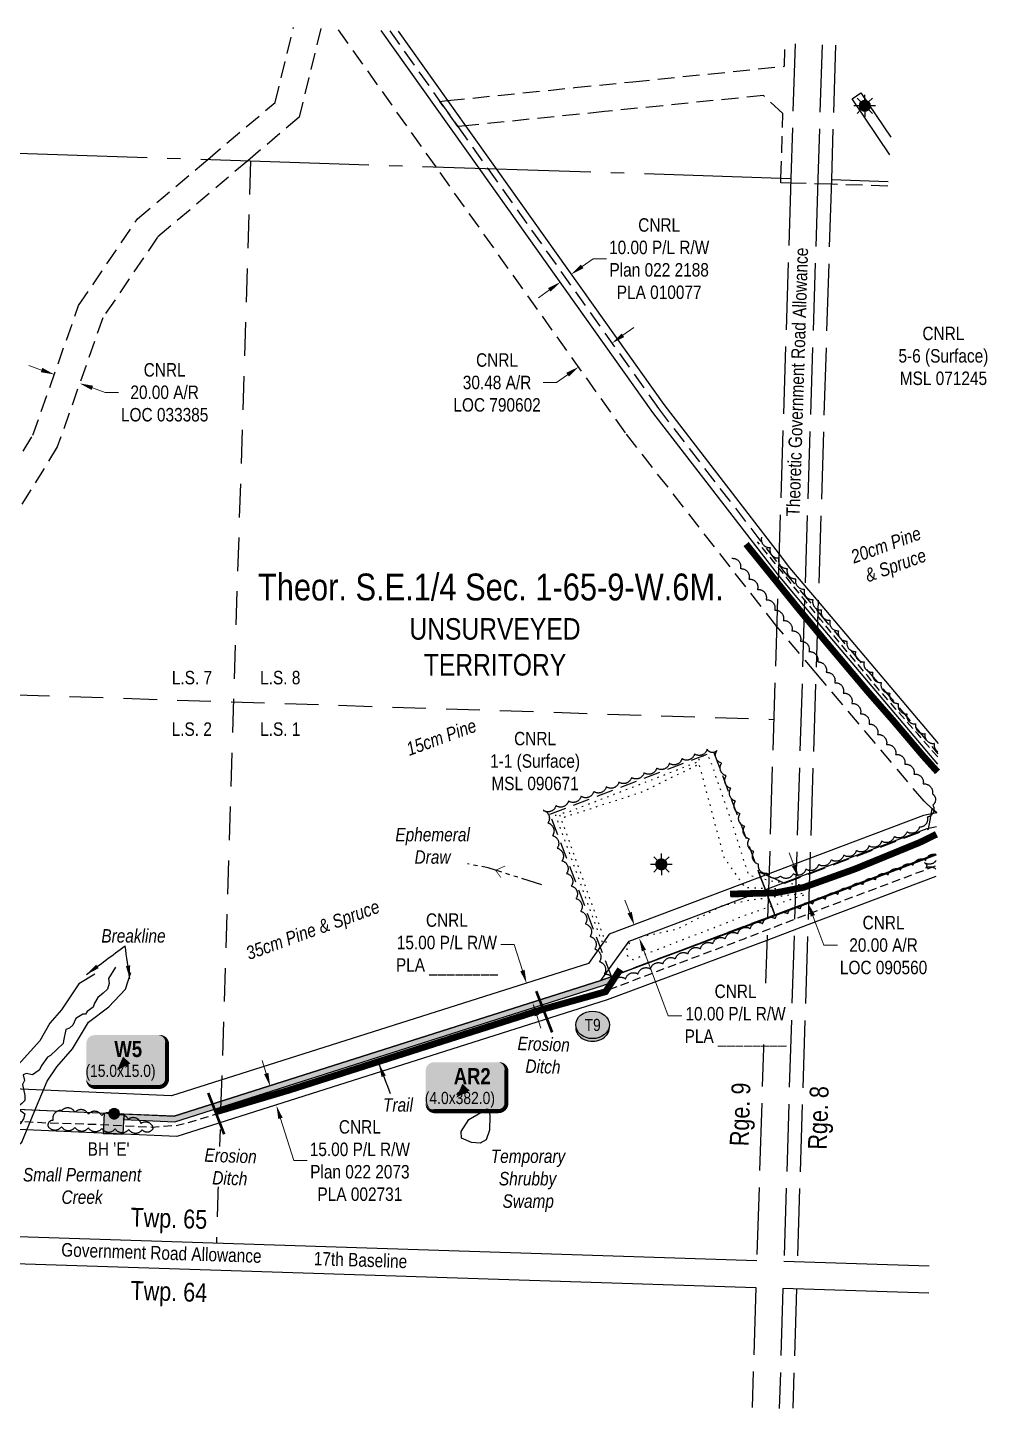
# Model space of a CAD drawing. Extents: x 354711 to 358951, y 6050403 to 6054140.
# Drawn here: x 356726 to 357439, y 6051191 to 6052217 of the extents above; entities that cross this region are included whole.
import ezdxf
from ezdxf.enums import TextEntityAlignment as Align

# ---------------------------------------------------------------- set-up
doc = ezdxf.new("R2010")
doc.units = 0
doc.header["$LTSCALE"] = 5
doc.header["$PDSIZE"] = 0.5
for name, pattern in [('0', [1, 1, 0]), ('foc-ACCESSROAD', [3.75, 2.5, -1.25]), ('foc-LSD', [8, 5, -3]), ('foc-QUARTERLINE', [33, 25, -3, 2, -3]), ('foc-TOPO', [1, 0.2, -0.8]), ('foc-TOPO-ephemeral', [6.25, 3.125, -0.625, 0.625, -0.625, 0.625, -0.625]), ('foc-UNSURVEYED', [12.5, 10, -2.5]), ('UG_PIPE', [1.875, 1.25, -0.625])]:
    doc.linetypes.add(name, pattern=pattern)
doc.layers.get('Defpoints').update_dxf_attribs({"color": 9})
for name, color, linetype, lineweight in [('AS-GENERAL', 48, 'Continuous', 18), ('C-AR-T', 13, 'Continuous', 9), ('C-RW-T', 13, 'Continuous', 9), ('C-WS-T', 13, 'Continuous', 9), ('T-TEXT', 48, 'Continuous', 18)]:
    doc.layers.add(name, color=color, linetype=linetype, lineweight=lineweight)
for name, color, linetype in [('AS-PIPE-UG', 44, 'UG_PIPE'), ('AS-ROADS', 254, 'Continuous'), ('AS-SYMBOL', 7, 'Continuous'), ('C-AR', 13, 'foc-ACCESSROAD'), ('C-RW', 13, 'Continuous'), ('C-SYMBOL', 7, 'Continuous'), ('C-WS', 13, 'foc-ACCESSROAD'), ('C-WS-S', 8, 'Continuous'), ('D-TXT', 6, 'Continuous'), ('L-MON', 1, 'Continuous'), ('L-ROAD-T', 7, 'Continuous'), ('L-SEC', 7, 'Continuous'), ('L-SECQ', 8, 'foc-QUARTERLINE'), ('L-SECTION-LSD', 7, 'foc-LSD'), ('L-UNS-T', 3, 'Continuous'), ('L-USEC', 7, 'foc-UNSURVEYED'), ('P-BUFFER-H 100m', 191, 'Continuous'), ('P-CROSSINGS', 250, 'Continuous'), ('P-TEMP-BLOCKS', 250, 'Continuous'), ('P-TEMP-BLUE', 146, 'Continuous'), ('T-BUSH', 110, '0'), ('T-BUSH-T', 110, 'Continuous'), ('T-CREEK', 160, 'Continuous'), ('T-DRAW', 143, 'foc-TOPO-ephemeral'), ('T-GENERAL', 48, 'foc-TOPO'), ('T-SLOPE', 48, 'Continuous'), ('T-WATER-T', 170, 'Continuous'), ('WETLAND', 143, 'Continuous'), ('WETLAND-T', 146, 'Continuous')]:
    doc.layers.add(name, color=color, linetype=linetype)
doc.layers.add('P-TEMP-BLUE-H', color=7, linetype='Continuous', true_color=0x99e6ff)
doc.styles.add('100L', font='ARIALN.TTF', dxfattribs={"height": 11})
doc.styles.add('175L', font='ARIALN.TTF', dxfattribs={"height": 20})
doc.styles.add('80', font='ARIALN.TTF', dxfattribs={"height": 10})
doc.styles.add('80CG', font='ARIALN.TTF', dxfattribs={"height": 10})
doc.styles.add('80L', font='ARIALN.TTF', dxfattribs={"height": 10})
doc.styles.add('80LS', font='ARIALNI.TTF', dxfattribs={"height": 10})
doc.styles.add('BOLD', font='ARIALNB.TTF')
doc.styles.add('Crossing', font='ARIALN.TTF', dxfattribs={"height": 10})
doc.styles.add('foc-LtypeFont', font='ARIALN.TTF', dxfattribs={"height": 7.35})
doc.linetypes.add('foc-TOPO-flowdirection-NOLINE', pattern='A,0,[">",foc-LtypeFont,S=0.3,R=0,X=0,Y=-0.945],-20,[">",foc-LtypeFont,S=0.3,R=0,X=0,Y=-0.945],0', length=20)
doc.dimstyles.new('Compass 5 000', dxfattribs={"dimscale": 5, "dimtxt": 9, "dimasz": 2, "dimexe": 0.2, "dimexo": 0.0625, "dimgap": 0.5, "dimtad": 0, "dimtih": 1, "dimtoh": 1, "dimzin": 0, "dimdsep": 46, "dimtxsty": '80CG', "dimcen": 0.1, "dimse1": 1, "dimse2": 1, "dimclrd": 256, "dimclrt": 256, "dimaunit": 1, "dimadec": 4, "dimazin": 0, "dimtfac": 0.06, "dimtofl": 0, "dimtmove": 0, "dimatfit": 1, "dimfxl": 0.2, "dimtolj": 1, "dimtzin": 0, "dimlwd": -1, "dimarcsym": 0})

# ---------------------------------------------------------------- blocks, each defined once
blk = doc.blocks.new('*D35')
at = {"layer": 'C-AR-T', "transparency": 16777216}
for p, q in [((356736, 6051962.8), (356726.6, 6051966.1)), ((356773.8, 6051949.5), (356783.2, 6051946.2)), ((356783.2, 6051946.2), (356793.2, 6051946.2))]:
    blk.add_line(p, q, dxfattribs=at)
for points in [[(356736.6, 6051964.4), (356735.5, 6051961.2), (356745.5, 6051959.5)], [(356774.3, 6051951.1), (356773.2, 6051948), (356764.3, 6051952.9)]]:
    blk.add_solid(points, dxfattribs=at)
at = {"layer": 'Defpoints', "color": 0, "transparency": 16777216}
for p in [(356746.2, 6051961.5), (356764.3, 6051952.9), (356765.1, 6051954.9)]:
    blk.add_point(p, dxfattribs=at)
at = {"layer": 'C-AR-T', "transparency": 16777216, "insert": (356827.5, 6051946.2), "char_height": 10, "attachment_point": 5, "style": '80CG'}
blk.add_mtext('\\A1;CNRL\\P20.00 A/R\\PLOC 033385', dxfattribs=at)
blk = doc.blocks.new('*D36')
at = {"layer": 'C-AR-T', "transparency": 16777216}
for p, q in [((357295.2, 6051594.8), (357291.7, 6051604.1)), ((357309.4, 6051557.3), (357317.6, 6051535.5)), ((357317.6, 6051535.5), (357327.6, 6051535.5))]:
    blk.add_line(p, q, dxfattribs=at)
for points in [[(357296.8, 6051595.3), (357293.7, 6051594.2), (357298.8, 6051585.4)], [(357310.9, 6051557.9), (357307.8, 6051556.7), (357305.8, 6051566.7)]]:
    blk.add_solid(points, dxfattribs=at)
at = {"layer": 'Defpoints', "color": 0, "transparency": 16777216}
for p in [(357351.8, 6051605.4), (357358.9, 6051586.7), (357305.8, 6051566.7)]:
    blk.add_point(p, dxfattribs=at)
at = {"layer": 'C-AR-T', "transparency": 16777216, "insert": (357361.9, 6051535.5), "char_height": 10, "attachment_point": 5, "style": '80CG'}
blk.add_mtext('\\A1;CNRL\\P20.00 A/R\\PLOC 090560', dxfattribs=at)
blk = doc.blocks.new('*D37')
at = {"layer": 'C-AR-T', "transparency": 16777216}
for p, q in [((357168.1, 6051988.6), (357176.3, 6051994.4)), ((357127, 6051959.3), (357118.9, 6051953.5)), ((357118.9, 6051953.5), (357108.9, 6051953.5))]:
    blk.add_line(p, q, dxfattribs=at)
for points in [[(357167.2, 6051990), (357169.1, 6051987.3), (357160, 6051982.8)], [(357126, 6051960.7), (357128, 6051958), (357135.1, 6051965.1)]]:
    blk.add_solid(points, dxfattribs=at)
at = {"layer": 'Defpoints', "color": 0, "transparency": 16777216}
for p in [(357159.4, 6051983.7), (357134.6, 6051966), (357135.1, 6051965.1)]:
    blk.add_point(p, dxfattribs=at)
at = {"layer": 'C-AR-T', "transparency": 16777216, "insert": (357074.6, 6051953.5), "char_height": 10, "attachment_point": 5, "style": '80CG'}
blk.add_mtext('\\A1;CNRL\\P30.48 A/R\\PLOC 790602', dxfattribs=at)
blk = doc.blocks.new('*D38')
at = {"layer": 'C-RW-T', "transparency": 16777216}
for p, q in [((356903, 6051440.1), (356900, 6051449.7)), ((356913.6, 6051406.8), (356923.5, 6051375.4)), ((356923.5, 6051375.4), (356933.5, 6051375.4))]:
    blk.add_line(p, q, dxfattribs=at)
for points in [[(356904.6, 6051440.6), (356901.4, 6051439.6), (356906, 6051430.6)], [(356915.2, 6051407.3), (356912, 6051406.3), (356910.6, 6051416.3)]]:
    blk.add_solid(points, dxfattribs=at)
at = {"layer": 'Defpoints', "color": 0, "transparency": 16777216}
for p in [(356986, 6051456), (356990.5, 6051441.7), (356910.6, 6051416.3)]:
    blk.add_point(p, dxfattribs=at)
at = {"layer": 'C-RW-T', "transparency": 16777216, "insert": (356972.6, 6051375.4), "char_height": 10, "attachment_point": 5, "style": '80CG'}
blk.add_mtext('\\A1;CNRL\\P15.00 P/L R/W\\PPlan 022 2073\\PPLA 002731', dxfattribs=at)
blk = doc.blocks.new('*D41')
at = {"layer": 'C-RW-T', "transparency": 16777216}
for p, q in [((357137.9, 6052039.7), (357146, 6052045.5)), ((357146, 6052045.5), (357156, 6052045.5)), ((357113.5, 6052022.3), (357105.3, 6052016.5))]:
    blk.add_line(p, q, dxfattribs=at)
for points in [[(357136.9, 6052041.1), (357138.9, 6052038.4), (357129.8, 6052033.9)], [(357112.5, 6052023.7), (357114.4, 6052021), (357121.6, 6052028.1)]]:
    blk.add_solid(points, dxfattribs=at)
at = {"layer": 'Defpoints', "color": 0, "transparency": 16777216}
for p in [(357129.8, 6052033.9), (357126.6, 6052021.2), (357134.7, 6052027)]:
    blk.add_point(p, dxfattribs=at)
at = {"layer": 'C-RW-T', "transparency": 16777216, "insert": (357195.1, 6052045.5), "char_height": 10, "attachment_point": 5, "style": '80CG'}
blk.add_mtext('\\A1;CNRL\\P10.00 P/L R/W\\PPlan 022 2188\\PPLA 010077', dxfattribs=at)
blk = doc.blocks.new('GAS')
h = blk.add_hatch(color=255)
h.dxf.hatch_style = 1
edge = h.paths.add_edge_path()
edge.add_arc((0, 0), 0.9, 0, 360)
for p, q in [((-0.81, 0), (-1.62, 0)), ((-0.57, 0.57), (-1.14, 1.14)), ((0, 0.81), (0, 1.62)), ((0.57, 0.57), (1.14, 1.14)), ((1.62, 0), (0.81, 0)), ((-0.57, -0.57), (-1.14, -1.14)), ((0, -0.81), (0, -1.62)), ((1.14, -1.14), (0.57, -0.57))]:
    blk.add_line(p, q)
blk.add_circle((0, 0), 0.8)
blk = doc.blocks.new('*D51')
at = {"layer": 'C-RW-T', "transparency": 16777216}
for p, q in [((357087.3, 6051536), (357077.3, 6051536)), ((357093.5, 6051516.7), (357087.3, 6051536)), ((357104.2, 6051483.2), (357107.2, 6051473.7))]:
    blk.add_line(p, q, dxfattribs=at)
for points in [[(357095.1, 6051517.2), (357091.9, 6051516.1), (357096.5, 6051507.1)], [(357105.8, 6051483.7), (357102.6, 6051482.7), (357101.1, 6051492.7)]]:
    blk.add_solid(points, dxfattribs=at)
at = {"layer": 'Defpoints', "color": 0, "transparency": 16777216}
for p in [(357096.5, 6051507.1), (356925, 6051452.5), (356929.6, 6051438.1)]:
    blk.add_point(p, dxfattribs=at)
at = {"layer": 'C-RW-T', "transparency": 16777216, "insert": (357037.3, 6051536), "char_height": 10, "attachment_point": 5, "style": '80CG'}
blk.add_mtext('\\A1;CNRL\\P15.00 P/L R/W\\PPLA ________', dxfattribs=at)
blk = doc.blocks.new('*D52')
at = {"layer": 'C-RW-T', "transparency": 16777216}
for p, q in [((357173.2, 6051559.6), (357169.6, 6051568.9)), ((357183.7, 6051531.5), (357201.9, 6051483.1)), ((357201.9, 6051483.1), (357211.9, 6051483.1))]:
    blk.add_line(p, q, dxfattribs=at)
for points in [[(357174.7, 6051560.2), (357171.6, 6051559), (357176.7, 6051550.2)], [(357185.3, 6051532.1), (357182.2, 6051530.9), (357180.2, 6051540.9)]]:
    blk.add_solid(points, dxfattribs=at)
at = {"layer": 'Defpoints', "color": 0, "transparency": 16777216}
for p in [(357218.5, 6051565.9), (357222, 6051556.6), (357176.7, 6051550.2)]:
    blk.add_point(p, dxfattribs=at)
at = {"layer": 'C-RW-T', "transparency": 16777216, "insert": (357251.9, 6051483.1), "char_height": 10, "attachment_point": 5, "style": '80CG', "bg_fill": 3, "box_fill_scale": 1.1, "bg_fill_color": 256, "bg_fill_true_color": 13158600, "bg_fill_transparency": 0}
blk.add_mtext('\\A1;CNRL\\P10.00 P/L R/W\\PPLA ________', dxfattribs=at)
blk = doc.blocks.new('XING3')
h = blk.add_hatch(color=250)
h.dxf.hatch_style = 1
edge = h.paths.add_edge_path()
edge.add_ellipse((0, -2), major_axis=(-12.5, 0), ratio=0.816297, start_angle=0, end_angle=180)
edge.add_line((12.5, -2), (12.5, 0))
edge.add_ellipse((0, 0), major_axis=(-12.5, 0), ratio=0.816297, start_angle=0, end_angle=180, ccw=False)
edge.add_line((-12.5, 0), (-12.5, -2))
at = {"layer": 'P-BUFFER-H 100m'}
h = blk.add_hatch(color=256, dxfattribs=at)
h.dxf.hatch_style = 1
edge = h.paths.add_edge_path()
edge.add_ellipse((0, 0), major_axis=(-12.5, 0), ratio=0.816297, start_angle=0, end_angle=360)
at = {"color": 250}
blk.add_ellipse((0, 0), major_axis=(-12.5, 0), ratio=0.816297, dxfattribs=at)
blk.add_ellipse((0, -2), major_axis=(-12.5, 0), ratio=0.816297, start_param=0, end_param=3.141593, dxfattribs=at)
at = {"color": 250, "style": 'Crossing'}
blk.add_attdef('CROSSING', text='', height=9, dxfattribs=at).set_placement((0.1, 0), align=Align.MIDDLE_CENTER)
at = {"color": 250, "style": 'Crossing', "flags": 1}
for tag, p in [('OWNER', (0.1, -12.5)), ('DESCRIPTION', (0.1, -25.8)), ('LOCATION', (0.1, -39.3)), ('DWG_REF', (0.1, -52.8))]:
    blk.add_attdef(tag, text='', height=9, dxfattribs=at).set_placement(p, align=Align.MIDDLE_CENTER)
blk = doc.blocks.new('*X58')
at = {"color": 0}
for p, q in [((102.1, -2061.6), (108.8, -2061.6)), ((102.2, -2061.7), (108.8, -2061.7)), ((102.3, -2061.4), (108.6, -2061.4)), ((102.3, -2061.9), (108.6, -2061.9)), ((102.5, -2061.2), (108.5, -2061.2)), ((102.5, -2062), (108.4, -2062)), ((102.6, -2062.2), (108.3, -2062.2)), ((102.7, -2061.1), (108.2, -2061.1)), ((102.8, -2062.3), (108.1, -2062.3)), ((102.9, -2060.9), (108, -2060.9)), ((103, -2062.5), (108, -2062.5)), ((103.1, -2062.7), (107.8, -2062.7)), ((103.2, -2060.8), (107.7, -2060.8)), ((103.3, -2062.8), (107.7, -2062.8)), ((103.4, -2063), (107.5, -2063)), ((103.5, -2060.6), (107.4, -2060.6)), ((103.6, -2063.1), (107.3, -2063.1)), ((103.7, -2063.3), (107.2, -2063.3)), ((103.9, -2060.5), (107, -2060.5)), ((103.9, -2063.4), (107, -2063.4)), ((104.1, -2063.6), (106.9, -2063.6)), ((104.2, -2063.7), (106.7, -2063.7)), ((104.4, -2063.9), (106.6, -2063.9)), ((104.5, -2060.3), (106.5, -2060.3)), ((104.5, -2064.1), (106.4, -2064.1)), ((104.7, -2064.2), (106.3, -2064.2)), ((104.8, -2064.4), (106.1, -2064.4)), ((105, -2064.5), (105.9, -2064.5)), ((105.1, -2064.7), (105.8, -2064.7)), ((105.3, -2064.8), (105.6, -2064.8)), ((105.3, -2065.2), (105.6, -2065.2)), ((102.1, -2068.4), (108.8, -2068.4)), ((102.2, -2068.3), (108.7, -2068.3)), ((102.3, -2068.1), (108.6, -2068.1)), ((102.3, -2068.6), (108.7, -2068.6)), ((102.5, -2068), (108.4, -2068)), ((102.5, -2068.7), (108.5, -2068.7)), ((102.7, -2067.8), (108.3, -2067.8)), ((102.7, -2068.9), (108.3, -2068.9)), ((102.8, -2067.7), (108.1, -2067.7)), ((102.9, -2069.1), (108, -2069.1)), ((103, -2067.5), (108, -2067.5)), ((103.1, -2067.3), (107.8, -2067.3)), ((103.2, -2069.2), (107.8, -2069.2)), ((103.3, -2067.2), (107.6, -2067.2)), ((103.4, -2067), (107.5, -2067)), ((103.5, -2069.4), (107.4, -2069.4)), ((103.6, -2066.9), (107.3, -2066.9)), ((103.8, -2066.7), (107.2, -2066.7)), ((103.9, -2066.6), (107, -2066.6)), ((103.9, -2069.5), (107.1, -2069.5)), ((104.1, -2066.4), (106.9, -2066.4)), ((104.2, -2066.2), (106.7, -2066.2)), ((104.4, -2066.1), (106.6, -2066.1)), ((104.4, -2069.7), (106.5, -2069.7)), ((104.5, -2065.9), (106.4, -2065.9)), ((104.7, -2065.8), (106.2, -2065.8)), ((104.8, -2065.6), (106.1, -2065.6)), ((105, -2065.5), (105.9, -2065.5)), ((105.2, -2065.3), (105.8, -2065.3))]:
    blk.add_line(p, q, dxfattribs=at)
blk = doc.blocks.new('Pile')
h = blk.add_hatch(color=255)
h.dxf.hatch_style = 1
edge = h.paths.add_edge_path()
edge.add_arc((0, 0), 0.868, 0, 360)
at = {"color": 224}
for p, q in [((0.54, -0.54), (-0.54, 0.54)), ((-0.54, -0.54), (0.54, 0.54))]:
    blk.add_line(p, q, dxfattribs=at)
blk.add_circle((0, 0), 0.768, dxfattribs=at)
at = {"color": 224, "xscale": 0.16, "yscale": 0.16, "zscale": 0.16}
blk.add_blockref('*X58', (-16.87, 330.4), dxfattribs=at)
blk = doc.blocks.new('*U54')
at = {"true_color": 0x99e6ff}
h = blk.add_hatch(color=141, dxfattribs=at)
edge = h.paths.add_edge_path()
edge.add_line((-24, -20), (24, -20))
edge.add_arc((24, -14), 6, 270, 360)
edge.add_line((30, -14), (30, 12.5))
edge.add_arc((24, 12.5), 6, 0, 90)
edge.add_line((24, 18.5), (-24, 18.5))
edge.add_arc((-24, 12.5), 6, 90, 180)
edge.add_line((-30, 12.5), (-30, -14))
edge.add_arc((-24, -14), 6, 180, 270)
at = {"color": 250, "flags": 128}
blk.add_lwpolyline([(-24, -20, 3, 3, 0), (24, -20, 3, 3, 0.414214), (30, -14, 3, 3, 0), (30, 12.5, 3, 0, 0.414214), (24, 18.5, 0, 0, 0), (-24, 18.5, 0, 0, 0.414214), (-30, 12.5, 0, 0, 0), (-30, -14, 0, 3, 0.414214)], format="xyseb", close=True, dxfattribs=at)
at = {"flags": 128}
blk.add_lwpolyline([(-7.2, -7.7, 0, 7.5, 0), (0, 0, 0, 0, 0)], format="xyseb", dxfattribs=at)
at = {"color": 250}
for tag, p, height, style in [('TEMP_AREA_W1_001', (-9.2, 2.2), 12, 'BOLD'), ('ENTER_TEXT_001', (-30.7, -12.5), 9, '80')]:
    blk.add_attdef(tag, p, '', height=height, dxfattribs=dict(at, style=style))
blk = doc.blocks.new('*U56')
at = {"true_color": 0x99e6ff}
h = blk.add_hatch(color=141, dxfattribs=at)
edge = h.paths.add_edge_path()
edge.add_line((-24, -17.8), (24, -17.8))
edge.add_arc((24, -11.8), 6, 270, 360)
edge.add_line((30, -11.8), (30, 12.5))
edge.add_arc((24, 12.5), 6, 0, 90)
edge.add_line((24, 18.5), (-24, 18.5))
edge.add_arc((-24, 12.5), 6, 90, 180)
edge.add_line((-30, 12.5), (-30, -11.8))
edge.add_arc((-24, -11.8), 6, 180, 270)
at = {"color": 250, "flags": 128}
blk.add_lwpolyline([(-24, -17.8, 3, 3, 0), (24, -17.8, 3, 3, 0.414214), (30, -11.8, 3, 3, 0), (30, 12.5, 3, 0, 0.414214), (24, 18.5, 0, 0, 0), (-24, 18.5, 0, 0, 0.414214), (-30, 12.5, 0, 0, 0), (-30, -11.8, 0, 3, 0.414214)], format="xyseb", close=True, dxfattribs=at)
at = {"flags": 128}
blk.add_lwpolyline([(-7.2, -7.7, 0, 7.5, 0), (0, 0, 0, 0, 0)], format="xyseb", dxfattribs=at)
at = {"color": 250}
for tag, p, height, style in [('TEMP_AREA_W1_001', (-9.2, 2.2), 12, 'BOLD'), ('ENTER_TEXT_001', (-30.7, -12.5), 9, '80')]:
    blk.add_attdef(tag, p, '', height=height, dxfattribs=dict(at, style=style))

msp = doc.modelspace()

# ---------------------------------------------------------------- hatches: boundary and pattern name
at = {"layer": 'P-TEMP-BLUE-H'}
h = msp.add_hatch(color=256, dxfattribs=at)
h.dxf.hatch_style = 1
h.paths.add_polyline_path([(357162.041, 6051513.035), (357151.838, 6051509.18), (356834.48, 6051408.329), (356797.446, 6051409.975), (356797.268, 6051405.98), (356835.013, 6051404.303), (357153.151, 6051505.402), (357163.455, 6051509.295)])
h = msp.add_hatch(color=256, dxfattribs=at)
h.dxf.hatch_style = 1
h.paths.add_polyline_path([(356797.446, 6051409.975), (356782.465, 6051410.641), (356781.8, 6051395.661), (356796.78, 6051394.995)])

# ---------------------------------------------------------------- linework, layer by layer
at = {"layer": 'AS-GENERAL', "const_width": 1.999, "flags": 128}
for points in [[(357103.724, 6051501.321), (357115.551, 6051470.687)], [(356859.906, 6051425.648), (356871.733, 6051395.014)]]:
    msp.add_lwpolyline(points, dxfattribs=at)
at = {"layer": 'AS-PIPE-UG', "flags": 128}
for points in [[(357402.241, 6051675.382), (357398.248, 6051679.739), (357387.288, 6051692.436), (357371.118, 6051710.827), (357359.211, 6051724.452), (357349.867, 6051735.789), (357337.565, 6051750.447), (357323.765, 6051766.87), (357314.924, 6051777.556), (357304.482, 6051790.471), (357294.23, 6051802.948), (357286.131, 6051813.273), (357280.109, 6051820.591), (357268.184, 6051835.139)], [(356498.835, 6051414.679), (356504.301, 6051414.344), (356513.503, 6051413.931), (356526.287, 6051413.447), (356552.765, 6051412.378), (356559.981, 6051411.776), (356585.547, 6051410.517), (356618.286, 6051409.261), (356656.584, 6051408), (356699.307, 6051405.755), (356736.242, 6051403.678), (356775.958, 6051402.408), (356818.328, 6051400.376), (356837.116, 6051401.686), (356845.061, 6051403.628), (356857.442, 6051407.401), (356882.018, 6051415.729), (356911.986, 6051424.969), (356946.822, 6051435.977), (356979.337, 6051446.023), (357026.211, 6051461.459), (357065.423, 6051473.673), (357119.59, 6051490.068), (357156.369, 6051501.897), (357188.179, 6051514.02), (357226.814, 6051528.527), (357258.192, 6051540.265), (357318.989, 6051563.769), (357367.695, 6051581.993), (357400.87, 6051594.518)]]:
    msp.add_lwpolyline(points, dxfattribs=at)
at = {"layer": 'AS-ROADS', "const_width": 4.998, "flags": 128}
for points in [[(357259.713, 6051833.46), (357298.901, 6051785.08), (357318.987, 6051760.859), (357350.233, 6051723.818), (357369.283, 6051702.105), (357391.49, 6051675.919), (357402.051, 6051664.207)], [(357247.847, 6051573.465), (357281.291, 6051574.312), (357302.545, 6051578.428), (357340.707, 6051592.097), (357388.837, 6051611.821), (357401.266, 6051617.89)], [(356865.338, 6051411.523), (356919.834, 6051427.715), (357108.852, 6051487.936), (357155.271, 6051500.889), (357166.19, 6051517.551)]]:
    msp.add_lwpolyline(points, dxfattribs=at)
at = {"layer": 'C-AR'}
for points in [[(356943.696, 6052216.539), (356927.478, 6052150.546), (356889.328, 6052118.264), (356822.287, 6052061.553), (356781.512, 6052001.612), (356747.715, 6051905.645), (356718.336, 6051858.186), (356642.215, 6051782.246), (356601.151, 6051726.401), (356551.975, 6051697.803), (356474.937, 6051662.993), (356475.642, 6051685.252), (356542.809, 6051715.603), (356587.505, 6051741.596), (356627.011, 6051795.321), (356702.563, 6051870.694), (356729.574, 6051914.328), (356763.516, 6052010.708), (356807.29, 6052075.055), (356859.516, 6052119.232), (356909.61, 6052161.62), (356923.269, 6052217.202)], [(357401.534, 6051633.698), (357398.087, 6051636.877), (357392.093, 6051642.441), (357311.602, 6051737.798), (357282.506, 6051772.268), (357170.037, 6051916.177), (357029.233, 6052113.726), (356956.249, 6052216.132)], [(356994.787, 6052214.881), (357032.135, 6052162.42), (357045.481, 6052143.675), (357067.685, 6052112.48), (357194.529, 6051934.318), (357283.952, 6051818.21), (357287.597, 6051813.479), (357313.035, 6051783.342), (357402.279, 6051677.615)], [(357401.007, 6051602.585), (357306.22, 6051566.808), (357281.386, 6051557.433), (357276.179, 6051571.212), (357274.411, 6051575.891), (357270.29, 6051586.799), (357269.055, 6051590.066), (357276.667, 6051586.715), (357281.364, 6051584.724), (357288.388, 6051581.556), (357306.903, 6051588.52), (357395.346, 6051621.79), (357396.534, 6051628.314), (357398.087, 6051636.876), (357401.534, 6051633.709)]]:
    msp.add_lwpolyline(points, dxfattribs=at)
at = {"layer": 'C-RW'}
for points in [[(357402.15, 6051670.014), (357312.798, 6051775.819), (357283.705, 6051810.341), (357190.511, 6051931.342), (357061.404, 6052112.683), (356988.504, 6052215.085)], [(357001.065, 6052214.678), (357037.855, 6052163.002), (357051.201, 6052144.257), (357073.965, 6052112.276), (357198.546, 6051937.293), (357284.2, 6051826.081), (357292.073, 6051815.861), (357313.268, 6051790.758), (357402.407, 6051685.204)], [(357366.558, 6052122.652), (357338.458, 6052164.368), (357345.092, 6052168.836), (357367.397, 6052135.724)], [(357400.733, 6051586.455), (357305.709, 6051550.587), (357275.167, 6051539.058), (357156.379, 6051494.889), (356836.479, 6051393.23), (356522.418, 6051407.225), (356503.752, 6051408.071), (356466.921, 6051409.743), (356465.002, 6051409.829), (356304.813, 6051332.691), (356271.463, 6051333.771), (356460.824, 6051424.937), (356467.395, 6051424.716), (356493.497, 6051423.554), (356508.522, 6051422.872), (356512.197, 6051422.705), (356834.48, 6051408.329), (357151.826, 6051509.176), (357159.233, 6051511.974), (357275.677, 6051555.279), (357281.386, 6051557.433), (357306.22, 6051566.808), (357401.007, 6051602.585)]]:
    msp.add_lwpolyline(points, dxfattribs=at)
at = {"layer": 'C-RW', "flags": 128}
msp.add_lwpolyline([(357401.537, 6051633.88), (357391.633, 6051631.84), (357158.053, 6051543.587), (357142.552, 6051521.963), (356832.481, 6051423.428), (356457.719, 6051440.084), (356239.073, 6051334.82), (356271.463, 6051333.771), (356460.824, 6051424.937), (356834.48, 6051408.329), (357151.838, 6051509.18), (357172.85, 6051538.492), (357394.425, 6051622.209), (357401.364, 6051623.638)], dxfattribs=at)
at = {"layer": 'C-WS'}
msp.add_lwpolyline([(357365.074, 6052099.517), (357323.027, 6052100.803), (357292.876, 6052101.725), (357285.552, 6052101.948), (357285.657, 6052105.419), (357287.109, 6052153.318), (357272.64, 6052166.793), (357197.742, 6052159.17), (357154.422, 6052154.762), (357051.201, 6052144.257), (357048.358, 6052143.968), (357045.481, 6052143.675), (357032.135, 6052162.42), (357035.458, 6052162.758), (357037.855, 6052163.002), (357132.114, 6052172.595), (357175.434, 6052177.004), (357288.175, 6052188.477), (357288.686, 6052205.344)], dxfattribs=at)
msp.add_lwpolyline([(357275.473, 6051555.893), (357159.662, 6051512.136), (357113.917, 6051632.903), (357235.464, 6051679.133), (357269.055, 6051590.066), (357270.29, 6051586.799), (357274.411, 6051575.891), (357276.179, 6051571.212), (357281.156, 6051558.04), (357275.473, 6051555.893)], close=True, dxfattribs=at)
at = {"layer": 'Defpoints'}
for p in [(357347.924, 6052159.099), (357197.497, 6051594.809)]:
    msp.add_point(p, dxfattribs=at)
at = {"layer": 'L-SEC'}
msp.add_line((355640.603, 6051354.199), (357267.683, 6051301.244), dxfattribs=at)
at = {"layer": 'L-SEC', "flags": 128}
for points in [[(356463.676, 6051307.213), (357267.05, 6051281.144)], [(357287.784, 6051300.632), (357395.831, 6051297.343)], [(357287.151, 6051280.532), (357395.49, 6051277.234)]]:
    msp.add_lwpolyline(points, dxfattribs=at)
at = {"layer": 'L-SECQ', "flags": 128}
for points in [[(356524.533, 6052130.12), (357292.984, 6052105.183)], [(357323.136, 6052104.265), (357365.296, 6052102.981)]]:
    msp.add_lwpolyline(points, dxfattribs=at)
at = {"layer": 'L-SECTION-LSD'}
for p, q in [((356891.371, 6052118.216), (356865.998, 6051314.279)), ((356477.036, 6051729.281), (357280.334, 6051703.214))]:
    msp.add_line(p, q, dxfattribs=at)
at = {"layer": 'L-USEC', "flags": 128}
for points in [[(357296.13, 6052205.102), (357292.984, 6052105.183)], [(357316.23, 6052204.47), (357313.085, 6052104.55)], [(357326.281, 6052204.184), (357323.136, 6052104.265)], [(357292.984, 6052105.183), (357267.683, 6051301.244)], [(357313.085, 6052104.55), (357287.783, 6051300.612)], [(357323.136, 6052104.265), (357297.834, 6051300.326)], [(357267.05, 6051281.144), (357264.245, 6051191.957)], [(357287.15, 6051280.512), (357284.345, 6051191.325)], [(357297.201, 6051280.226), (357294.407, 6051191.382)]]:
    msp.add_lwpolyline(points, dxfattribs=at)
at = {"layer": 'P-TEMP-BLUE', "flags": 128}
for points in [[(357162.041, 6051513.035), (357151.838, 6051509.18), (356834.48, 6051408.329), (356797.446, 6051409.975), (356797.268, 6051405.98), (356835.013, 6051404.303), (357153.151, 6051505.402), (357163.455, 6051509.295)], [(356797.446, 6051409.975), (356782.465, 6051410.641), (356781.8, 6051395.661), (356796.78, 6051394.995)]]:
    msp.add_lwpolyline(points, close=True, dxfattribs=at)
at = {"layer": 'T-BUSH', "flags": 128}
for points in [[(357271.24, 6051838.594, 0.52056705), (357277.594, 6051830.877, 0.52056705), (357283.948, 6051823.159, 0.52056705), (357290.302, 6051815.441, 0.52056705), (357296.656, 6051807.724, 0.52056705), (357303.01, 6051800.006, 0.52056705), (357309.364, 6051792.288, 0.52056705), (357315.718, 6051784.571, 0.52056705), (357322.072, 6051776.853, 0.52056705), (357328.426, 6051769.135, 0.52056705), (357334.78, 6051761.418, 0.52056705), (357341.134, 6051753.7, 0.52056705), (357347.488, 6051745.983, 0.52056705), (357353.842, 6051738.265, 0.52056705), (357360.196, 6051730.547, 0.52056705), (357366.55, 6051722.83, 0.52056705), (357372.904, 6051715.112, 0.52056705), (357379.258, 6051707.394, 0.52056705), (357385.798, 6051699.842, 0.52056705), (357392.732, 6051692.641, 0.52056705), (357399.666, 6051685.44, 0.30473103), (357402.305, 6051679.167, 0.30473103)], [(357249.111, 6051822.902, -0.52056705), (357255.485, 6051815.201, -0.52056705), (357261.86, 6051807.5, -0.52056705), (357268.234, 6051799.799, -0.52056705), (357274.608, 6051792.098, -0.52056705), (357280.983, 6051784.398, -0.52056705), (357287.357, 6051776.697, -0.52056705), (357293.732, 6051768.996, -0.52056705), (357300.106, 6051761.295, -0.52056705), (357306.48, 6051753.594, -0.52056705), (357312.855, 6051745.894, -0.52056705), (357319.229, 6051738.193, -0.52056705), (357325.604, 6051730.492, -0.52056705), (357331.978, 6051722.791, -0.52056705), (357338.353, 6051715.09, -0.52056705), (357344.727, 6051707.39, -0.52056705), (357351.101, 6051699.689, -0.52056705), (357357.476, 6051691.988, -0.52056705), (357364.062, 6051684.473, -0.52056705), (357370.886, 6051677.168, -0.52056705), (357377.71, 6051669.863, -0.52056705), (357384.534, 6051662.557, -0.52056705), (357391.358, 6051655.252, -0.52056705), (357398.182, 6051647.947, -0.52056705), (357398.559, 6051639.609, -0.52056705), (357394.356, 6051630.539, -0.52056705), (357388.582, 6051623.17, -0.52056705), (357379.205, 6051619.703, -0.52056705), (357369.829, 6051616.236, -0.52056705), (357360.453, 6051612.769, -0.52056705), (357351.077, 6051609.302, -0.52056705), (357341.7, 6051605.835, -0.52056705), (357332.324, 6051602.368, -0.52056705), (357322.948, 6051598.901, -0.52056705), (357313.571, 6051595.434, -0.52056705), (357304.195, 6051591.967, -0.52056705), (357294.819, 6051588.5, -0.52056705), (357285.216, 6051586.82, -0.52056705), (357275.479, 6051588.707, -0.52056705), (357268.972, 6051595.596, -0.52056705), (357265.541, 6051604.986, -0.52056705), (357262.11, 6051614.375, -0.52056705), (357258.68, 6051623.765, -0.52056705), (357255.249, 6051633.155, -0.52056705), (357251.818, 6051642.544, -0.52056705), (357248.388, 6051651.934, -0.52056705), (357244.957, 6051661.323, -0.52056705), (357241.526, 6051670.713, -0.52056705), (357238.096, 6051680.103, -0.52056705), (357230.756, 6051681.01, -0.52056705), (357221.388, 6051677.519, -0.52056705), (357212.021, 6051674.028, -0.52056705), (357202.653, 6051670.537, -0.52056705), (357193.286, 6051667.046, -0.52056705), (357183.919, 6051663.555, -0.52056705), (357174.551, 6051660.064, -0.52056705), (357165.184, 6051656.573, -0.52056705), (357155.816, 6051653.082, -0.52056705), (357146.449, 6051649.591, -0.52056705), (357137.082, 6051646.1, -0.52056705), (357127.714, 6051642.609, -0.52056705), (357118.347, 6051639.118, -0.52056705), (357108.979, 6051635.627, -0.52056705), (357112.378, 6051626.297, -0.52056705), (357115.863, 6051616.928, -0.52056705), (357119.349, 6051607.558, -0.52056705), (357122.834, 6051598.189, -0.52056705), (357126.319, 6051588.819, -0.52056705), (357129.804, 6051579.449, -0.52056705), (357133.29, 6051570.08, -0.52056705), (357136.775, 6051560.71, -0.52056705), (357140.26, 6051551.341, -0.52056705), (357143.746, 6051541.971, -0.52056705), (357147.231, 6051532.602, -0.52056705), (357150.716, 6051523.232, -0.52056705), (357154.201, 6051513.863, -0.52056705), (357160.796, 6051507.826, -0.52056705), (357170.126, 6051510.32, -0.52056705), (357179.396, 6051514.063, -0.52056705), (357188.665, 6051517.806, -0.52056705), (357197.935, 6051521.549, -0.52056705), (357207.205, 6051525.292, -0.52056705), (357216.474, 6051529.035, -0.52056705), (357225.744, 6051532.778, -0.52056705), (357235.013, 6051536.521, -0.52056705), (357244.283, 6051540.264, -0.52056705), (357253.553, 6051544.006, -0.52056705), (357262.822, 6051547.749, -0.52056705), (357272.092, 6051551.492, -0.52056705), (357281.362, 6051555.235, -0.52056705), (357290.667, 6051558.887, -0.52056705), (357299.992, 6051562.489, -0.52056705), (357309.318, 6051566.091, -0.52056705), (357318.643, 6051569.694, -0.52056705), (357327.968, 6051573.296, -0.52056705), (357337.293, 6051576.898, -0.52056705), (357346.618, 6051580.5, -0.52056705), (357355.944, 6051584.103, -0.52056705), (357365.269, 6051587.705, -0.52056705), (357374.594, 6051591.307, -0.52056705), (357383.919, 6051594.909, -0.52056705), (357393.244, 6051598.512, -0.43327419), (357401.011, 6051602.865, -0.43327419)], [(357400.935, 6051598.381, -0.41933202), (357392.393, 6051596.708, -0.52056705), (357393.421, 6051592.85, -0.34135218), (357400.826, 6051591.932)]]:
    msp.add_lwpolyline(points, format="xyb", dxfattribs=at)
msp.add_lwpolyline([(356740.832, 6051400.925, 0.52056705), (356750.822, 6051400.541, 0.52056705), (356760.811, 6051400.157, 0.52056705), (356770.801, 6051399.773, 0.52056705), (356780.79, 6051399.388, 0.52056705), (356790.779, 6051399.004, 0.52056705), (356800.769, 6051398.62, 0.52056705), (356810.758, 6051398.236, 0.52056705), (356819.083, 6051399.615, 0.52056705), (356809.973, 6051403, 0.52056705), (356800.471, 6051406.107, 0.52056705), (356790.637, 6051407.698, 0.52056705), (356780.707, 6051408.854, 0.52056705), (356770.777, 6051410.01, 0.52056705), (356760.864, 6051411.299, 0.52056705), (356750.952, 6051412.598, 0.52056705), (356744.428, 6051405.247, 0.52056705)], format="xyb", close=True, dxfattribs=at)
at = {"layer": 'T-CREEK', "linetype": 'foc-TOPO-flowdirection-NOLINE', "flags": 128}
msp.add_lwpolyline([(356790.945, 6051519.163), (356785.822, 6051510.63), (356786.298, 6051507.096), (356784.989, 6051502.829), (356781.893, 6051499.747), (356777.895, 6051496.587), (356775.381, 6051492.333), (356774.431, 6051489.492), (356769.894, 6051486.172), (356768.605, 6051484.173), (356766.568, 6051484.231), (356761.437, 6051480.886), (356759.344, 6051476.137), (356756.868, 6051473.917), (356754.118, 6051472.748), (356752.223, 6051464.481), (356752.081, 6051462.471), (356742.666, 6051453.452), (356740.453, 6051452.195), (356736.248, 6051446.449), (356734.296, 6051442.616), (356729.216, 6051439.166), (356724.658, 6051440.164), (356722.413, 6051439.051), (356723.243, 6051434.853), (356721.932, 6051431.968), (356723.589, 6051423.701), (356723.454, 6051420.163), (356721.321, 6051417.927), (356718.368, 6051415.335), (356718.358, 6051414.339), (356718.644, 6051413.967), (356723.58, 6051410.048), (356722.475, 6051406.476), (356720.254, 6051402.972), (356716.131, 6051399.999), (356713.477, 6051397.399), (356714.66, 6051395.205), (356713.563, 6051393.717), (356708.38, 6051389.461), (356705.965, 6051389.331), (356704.159, 6051387.875), (356701.094, 6051386.702), (356699.509, 6051383.634), (356695.79, 6051377.135), (356692.83, 6051379.907), (356668.733, 6051372.327), (356648.534, 6051355.42), (356640.415, 6051346.438), (356634.828, 6051342.484), (356632.533, 6051340.407), (356622.58, 6051344.982), (356601.497, 6051339.722), (356598.169, 6051340.04), (356575.964, 6051335.664), (356573.201, 6051336.618)], dxfattribs=at)
at = {"layer": 'T-CREEK', "flags": 128}
msp.add_lwpolyline([(356790.945, 6051519.163), (356785.822, 6051510.63), (356786.298, 6051507.096), (356784.989, 6051502.829), (356781.893, 6051499.747), (356777.895, 6051496.587), (356775.381, 6051492.333), (356774.431, 6051489.492), (356769.894, 6051486.172), (356768.605, 6051484.173), (356766.568, 6051484.231), (356761.437, 6051480.886), (356759.344, 6051476.137), (356756.868, 6051473.917), (356754.118, 6051472.748), (356752.223, 6051464.481), (356752.081, 6051462.471), (356742.666, 6051453.452), (356740.453, 6051452.195), (356736.248, 6051446.449), (356734.296, 6051442.616), (356729.216, 6051439.166), (356724.658, 6051440.164)], dxfattribs=at)
at = {"layer": 'T-DRAW', "flags": 128}
msp.add_lwpolyline([(357107.973, 6051580.198), (357067.916, 6051592.95), (357052.619, 6051595.822)], dxfattribs=at)
at = {"layer": 'T-DRAW', "linetype": 'Continuous', "const_width": 0.5, "flags": 128}
msp.add_lwpolyline([(357080.652, 6051594.308), (357073.472, 6051591.181), (357077.525, 6051585.646)], dxfattribs=at)
at = {"layer": 'T-GENERAL', "flags": 128}
for points in [[(357222.581, 6051671.116), (357191.97, 6051659.17), (357125.89, 6051633.661), (357122.914, 6051633.639), (357124.622, 6051630.694), (357182.273, 6051649.304), (357223.816, 6051669.615)], [(357302.305, 6051572.571), (357257.298, 6051556.953), (357238.848, 6051549.439), (357214.036, 6051539.976), (357186.076, 6051529.09), (357175.755, 6051524.523), (357172.496, 6051526.585), (357171.899, 6051527.361), (357171.063, 6051529.091), (357171.362, 6051533.864), (357173.75, 6051538.279), (357175.54, 6051539.472), (357180.251, 6051541.406), (357208.476, 6051547.501), (357242.764, 6051565.253), (357262.417, 6051569.041), (357301.81, 6051574.165)]]:
    msp.add_lwpolyline(points, close=True, dxfattribs=at)
for points in [[(357299.334, 6051580.233), (357278.282, 6051583.008), (357261.97, 6051587.219), (357258.276, 6051597.664), (357251.344, 6051620.137), (357232.801, 6051674.114), (357231.15, 6051675.234), (357229.521, 6051676.013), (357228.6, 6051676.107), (357224.447, 6051675.174), (357224.807, 6051669.478), (357243.089, 6051600.947), (357258.748, 6051578.342), (357289.218, 6051577.198), (357298.988, 6051579.857)], [(357153.022, 6051537.707), (357151.169, 6051541.752), (357118.204, 6051632.009), (357120.586, 6051633.778), (357153.505, 6051542.122), (357155.87, 6051537.306), (357155.235, 6051537.071), (357154.46, 6051536.907), (357153.521, 6051537.024), (357152.933, 6051537.471), (357153.022, 6051537.707)]]:
    msp.add_lwpolyline(points, dxfattribs=at)
at = {"layer": 'T-SLOPE', "flags": 128}
for points in [[(356577.74, 6051328.413), (356615.526, 6051334.881), (356654.29, 6051350.601), (356674.421, 6051363.099), (356703.446, 6051374.832), (356721.287, 6051389.171), (356732.337, 6051415.701), (356740.259, 6051434.455), (356747.468, 6051445.119), (356759.06, 6051458.409), (356770.966, 6051478.27), (356786.039, 6051489.74), (356798.389, 6051502.78), (356802.431, 6051515.055)], [(356775.495, 6051514.046), (356763.678, 6051506.787), (356750.82, 6051487.377), (356742.271, 6051477.649), (356734.657, 6051464.294), (356713.864, 6051441.273), (356712.879, 6051432.277), (356710.586, 6051415.891), (356710.591, 6051415.873), (356701.095, 6051400.115), (356678.618, 6051393.521), (356664.254, 6051387.08), (356648.602, 6051372.412), (356558.175, 6051358.817), (356541.647, 6051350.345), (356518.564, 6051342.487), (356507.405, 6051333.723)]]:
    msp.add_lwpolyline(points, dxfattribs=at)
at = {"layer": 'WETLAND'}
msp.add_lwpolyline([(357067.164, 6051413.985), (357068.68, 6051413.096), (357069.216, 6051408.623), (357068.903, 6051398.108), (357066.558, 6051390.9), (357061.94, 6051388.321), (357055.663, 6051388.846), (357048.061, 6051392.108), (357047.919, 6051397.102), (357053.583, 6051405.934), (357067.164, 6051413.985)], close=True, dxfattribs=at)

# ---------------------------------------------------------------- block references
at = {"xscale": 4.998385, "yscale": 4.998385, "zscale": 4.998385}
msp.add_blockref('Pile', (356789.955, 6051410.308), dxfattribs=at)
at = {"layer": 'AS-SYMBOL', "xscale": 4.998384999999949, "yscale": 4.998384999999949, "zscale": 4.998384999999949}
msp.add_blockref('GAS', (357196.735, 6051595.519), dxfattribs=at)
at = {"layer": 'C-WS-S', "xscale": 4.998384999999946, "yscale": 4.998384999999946, "zscale": 4.998384999999946}
msp.add_blockref('GAS', (357347.924, 6052159.099), dxfattribs=at)
at = {"layer": 'P-TEMP-BLOCKS', "xscale": 0.999677, "yscale": 0.999677, "zscale": 0.999677}
msp.add_blockref('*U54', (356799.31, 6051450.127), dxfattribs=at).add_auto_attribs({'TEMP_AREA_W1_001': 'W5', 'ENTER_TEXT_001': '(15.0x15.0)'})

# ---------------------------------------------------------------- texts
at = {"layer": 'C-SYMBOL', "color": 3, "style": '175L'}
msp.add_text('Theor. S.E.1/4 Sec. 1-65-9-W.6M.', height=19.99354, dxfattribs=at).set_placement((357069.931, 6051785.601), align=Align.BOTTOM_CENTER)
at = {"layer": 'C-WS-T', "char_height": 9.99677, "width": 72.60042, "attachment_point": 5, "style": '80CG'}
for s, insert in [('\\A1;CNRL\\P5-6 (Surface)\\PMSL 071245', (357406.397, 6051973.255)), ('\\A1;CNRL\\P1-1 (Surface)\\PMSL 090671', (357102.852, 6051672.231))]:
    msp.add_mtext(s, dxfattribs=dict(at, insert=insert))
at = {"layer": 'D-TXT', "color": 3, "char_height": 13.9955, "attachment_point": 1, "style": '80L'}
for s, width, insert, rotation in [('Rge. 9', 73.73143, (357247.498, 6051386.402), 88.197395), ('Rge. 8', 63.84047, (357305.67, 6051383.828), 88.197329), ('Twp. 65', 56.50374, (356802.384, 6051340.446), 358.141396), ('Twp. 64', 56.37963, (356802.384, 6051286.069), 358.141385)]:
    msp.add_mtext_dynamic_manual_height_columns(s, width=width, gutter_width=47.485, heights=[0], dxfattribs=dict(at, insert=insert, rotation=rotation))
at = {"layer": 'L-ROAD-T', "style": '80L'}
for s, rotation, p in [('Theoretic Government Road Allowance', 88.197395, (357297.689, 6051953.844)), ('Government Road Allowance', 358.141315, (356825.097, 6051306.841)), ('17th Baseline', 358.141315, (356973.113, 6051301.613))]:
    msp.add_text(s, height=9.99677, rotation=rotation, dxfattribs=at).set_placement(p, align=Align.MIDDLE_CENTER)
at = {"layer": 'L-UNS-T', "color": 3, "insert": (357073.052, 6051757.016), "char_height": 15.99483, "attachment_point": 5, "style": '80L'}
msp.add_mtext_dynamic_manual_height_columns('UNSURVEYED TERRITORY', width=126.37292, gutter_width=47.485, heights=[0], dxfattribs=at)
at = {"layer": 'T-BUSH-T', "attachment_point": 2, "rotation": 20, "style": '80LS'}
for s, insert, char_height, width in [('20cm Pine\\P & Spruce', (357361.928, 6051837.582), 9.9968, 57.74846), ('15cm Pine', (357031.422, 6051694.705), 9.9968, 57.74846), ('35cm Pine & Spruce', (356935.837, 6051551.617), 9.99677, 108.44644)]:
    msp.add_mtext(s, dxfattribs=dict(at, insert=insert, char_height=char_height, width=width))
at = {"layer": 'T-TEXT', "char_height": 9.99677, "attachment_point": 1, "style": '80L'}
for s, width, insert in [('{\\fArial Narrow|b0|i1|c0|p34;Breakline}', 47.5693, (356780.445, 6051547.374)), ('{\\fArial Narrow|b0|i1|c0|p34;Trail}', 22.8558, (356989.83, 6051421.803))]:
    msp.add_mtext_dynamic_manual_height_columns(s, width=width, gutter_width=50, heights=[0], dxfattribs=dict(at, insert=insert))
at = {"layer": 'T-WATER-T', "char_height": 9.99677, "attachment_point": 1, "style": '80L'}
for s, width, insert in [('\\pi-4.8469;{\\fArial Narrow|b0|i1|c0|p34;Ephemeral \\P\\pi9.4152;Draw}', 45.61577, (357003.864, 6051622.626)), ('\\pi2.7743;{\\fArial Narrow|b0|i1|c0|p34;Small Permanent \\P\\pi31.452;Creek}', 93.01694, (356719.392, 6051369.925))]:
    msp.add_mtext_dynamic_manual_height_columns(s, width=width, gutter_width=50, heights=[0], dxfattribs=dict(at, insert=insert))
at = {"layer": 'WETLAND-T', "insert": (357075.512, 6051383.655), "char_height": 9.99677, "attachment_point": 1, "style": '80L'}
msp.add_mtext_dynamic_manual_height_columns('\\pi-5.5858;{\\fArial Narrow|b0|i1|c0|p34;Temporary\\P\\pi0.46274;Shrubby \\P\\pi3.1699;Swamp}', width=43.46289, gutter_width=50, heights=[0], dxfattribs=at)

# ---------------------------------------------------------------- dimensions: what is measured, and where the dimension line sits
at = {"layer": 'C-AR-T'}
for p1, p2, distance, text, picture, middle in [((357159.396, 6051983.664), (357134.555, 6051965.959), 1.012, 'CNRL\\P30.48 A/R\\PLOC 790602', '*D37', (357074.586, 6051953.526)), ((356746.193, 6051961.518), (356765.053, 6051954.876), -2.142, 'CNRL\\P20.00 A/R\\PLOC 033385', '*D35', (356827.541, 6051946.212))]:
    dim = msp.add_aligned_dim(p1=p1, p2=p2, distance=distance, text=text, dimstyle='Compass 5 000', dxfattribs=at)
    dim.commit()
    dim.dimension.update_dxf_attribs({"geometry": picture, "text_midpoint": middle})
dim = msp.add_linear_dim(base=(357305.844, 6051566.666), p1=(357351.82, 6051605.416), p2=(357358.889, 6051586.688), angle=290.679027, text='CNRL\\P20.00 A/R\\PLOC 090560', dimstyle='Compass 5 000', dxfattribs=at)
dim.commit()
dim.dimension.update_dxf_attribs({"geometry": '*D36', "text_midpoint": (357361.893, 6051535.514), "dimtype": 161})
at = {"layer": 'C-RW-T'}
dim = msp.add_aligned_dim(p1=(357126.558, 6052021.17), p2=(357134.701, 6052026.967), distance=8.531, text='CNRL\\P10.00 P/L R/W\\PPlan 022 2188\\PPLA 010077', dimstyle='Compass 5 000', dxfattribs=at)
dim.commit()
dim.dimension.update_dxf_attribs({"geometry": '*D41', "text_midpoint": (357195.132, 6052045.516)})
for base, p1, p2, angle, text, picture, middle in [((357096.539, 6051507.127), (356929.624, 6051438.076), (356925.034, 6051452.483), 107.672794, 'CNRL\\P15.00 P/L R/W\\PPLA ________', '*D51', (357037.348, 6051535.994)), ((356910.553, 6051416.295), (356986.006, 6051455.962), (356990.54, 6051441.669), 287.600451, 'CNRL\\P15.00 P/L R/W\\PPlan 022 2073\\PPLA 002731', '*D38', (356972.616, 6051375.387))]:
    dim = msp.add_linear_dim(base=base, p1=p1, p2=p2, angle=angle, text=text, dimstyle='Compass 5 000', dxfattribs=at)
    dim.commit()
    dim.dimension.update_dxf_attribs({"geometry": picture, "text_midpoint": middle, "dimtype": 161})

# ---------------------------------------------------------------- leaders
at = {"layer": 'T-TEXT', "path_type": 1}
for points in [[(356769.478, 6051513.742), (356798.111, 6051535.008)], [(356801.69, 6051510.363), (356798.111, 6051535.008)], [(356986.715, 6051447.459), (356995.203, 6051425.306)]]:
    msp.add_leader(points, dimstyle='Compass 5 000', override={"dimgap": 0.5, "dimtad": 0}, dxfattribs=at)

# ---------------------------------------------------------------- next in the draw order: texts
at = {"color": 224, "insert": (356770.26, 6051389.061), "char_height": 9.9968, "attachment_point": 1, "rotation": 359.905776, "style": '80L', "bg_fill": 3, "box_fill_scale": 1.15, "bg_fill_color": 256, "bg_fill_transparency": 0}
msp.add_mtext_dynamic_manual_height_columns("BH 'E'", width=38.60123, gutter_width=112.55, heights=[0], dxfattribs=at)
at = {"layer": 'L-SECTION-LSD', "attachment_point": 1, "style": '100L', "bg_fill": 3, "box_fill_scale": 1.5, "bg_fill_color": 256, "bg_fill_transparency": 0}
for s, width, insert, char_height in [('\\pi2.3153;L.S. 7', 30.88047, (356830.536, 6051739.277), 9.99677), ('L.S. 8', 30.40114, (356898.473, 6051739.277), 9.9968), ('\\pi2.1497;L.S. 2', 30.65342, (356830.536, 6051701.004), 9.99677), ('L.S. 1', 29.99119, (356898.473, 6051701.004), 9.9968)]:
    msp.add_mtext_dynamic_manual_height_columns(s, width=width, gutter_width=55, heights=[0], dxfattribs=dict(at, insert=insert, char_height=char_height))
at = {"layer": 'T-TEXT', "char_height": 9.99677, "attachment_point": 1, "rotation": 358.14127, "style": '80L', "bg_fill": 3, "box_fill_scale": 1.15, "bg_fill_color": 256, "bg_fill_true_color": 256, "bg_fill_transparency": 0}
for insert in [(357089.702, 6051467.555), (356856.941, 6051384.59)]:
    msp.add_mtext_dynamic_manual_height_columns('\\pi0.3324;{\\fArial Narrow|b0|i1|c0|p34;Erosion \\P\\pi6.7048;Ditch}', width=38.66071, gutter_width=50, heights=[0], dxfattribs=dict(at, insert=insert))

# ---------------------------------------------------------------- next in the draw order: dimensions: what is measured, and where the dimension line sits
at = {"layer": 'C-RW-T'}
dim = msp.add_linear_dim(base=(357176.676, 6051550.214), p1=(357221.997, 6051556.582), p2=(357218.477, 6051565.938), angle=110.614507, text='CNRL\\P10.00 P/L R/W\\PPLA ________', dimstyle='Compass 5 000', override={"dimtfill": 1}, dxfattribs=at)
dim.commit()
dim.dimension.update_dxf_attribs({"geometry": '*D52', "text_midpoint": (357251.916, 6051483.099), "dimtype": 161})

# ---------------------------------------------------------------- next in the draw order: linework, layer by layer
at = {"layer": 'L-MON', "color": 4}
msp.add_line((357151.838, 6051509.18), (357401.019, 6051603.328), dxfattribs=at)

# ---------------------------------------------------------------- next in the draw order: block references
at = {"layer": 'P-CROSSINGS', "xscale": 0.9993541043289982, "yscale": 0.9993541043289982, "zscale": 0.9993541043289982}
msp.add_blockref('XING3', (357145.581, 6051476.246), dxfattribs=at).add_auto_attribs({'CROSSING': 'T9'})
at = {"layer": 'P-TEMP-BLOCKS', "xscale": 0.999677, "yscale": 0.999677, "zscale": 0.999677}
msp.add_blockref('*U56', (357051.586, 6051429.945), dxfattribs=at).add_auto_attribs({'TEMP_AREA_W1_001': 'AR2', 'ENTER_TEXT_001': '(4.0x382.0)'})

doc.saveas('drawing.dxf')
